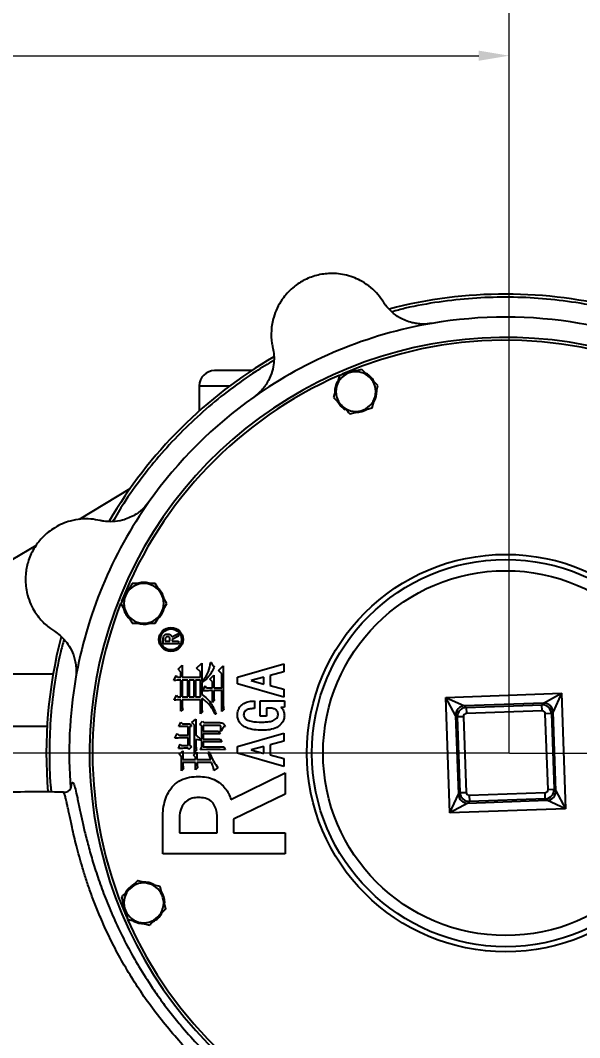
# Model space of a CAD drawing. Header units: millimetres. Extents: x 1726 to 4771, y 590 to 2743.
# Drawn here: x 2960.6 to 3143.3, y 1103.4 to 1436.2 of the extents above; entities that cross this region are included whole.
import ezdxf

# ---------------------------------------------------------------- set-up
doc = ezdxf.new("R2010")
doc.units = ezdxf.units.MM
doc.layers.add('AM_5', color=3, linetype='Continuous', lineweight=25)
doc.styles.add('SLDTEXTSTYLE1', font='txt.shx', dxfattribs={"width": 0.7, "bigfont": 'gbcbig.shx'})
doc.dimstyles.new('SLDDIMSTYLE12$0', dxfattribs={"dimtxt": 12, "dimasz": 10, "dimexe": 0, "dimexo": 0.0625, "dimgap": 0.875, "dimtad": 1, "dimdec": 1, "dimlfac": 1.8, "dimrnd": 1e-09, "dimzin": 12, "dimdsep": 46, "dimtxsty": 'SLDTEXTSTYLE1', "dimcen": 0.09, "dimdle": 8.16, "dimclrd": 3, "dimclre": 3, "dimadec": 0, "dimazin": 3, "dimtfac": 1, "dimtdec": 1, "dimtofl": 0, "dimtmove": 0, "dimatfit": 3, "dimfxl": 0, "dimfrac": 2, "dimtolj": 1, "dimlwd": 5, "dimlwe": 5, "dimarcsym": 0})

# ---------------------------------------------------------------- blocks, each defined once
blk = doc.blocks.new('*D40')
at = {"layer": 'AM_5', "color": 3, "lineweight": 5, "transparency": 16777216}
blk.add_line((2603.26, 1108.55), (2603.26, 1424.61), dxfattribs=at)
at = {"layer": 'AM_5', "color": 3, "linetype": 'Continuous', "lineweight": 5, "transparency": 16777216}
for p, q in [((2613.26, 1424.61), (3110.37, 1424.61)), ((3120.37, 1196.55), (3120.37, 1424.61))]:
    blk.add_line(p, q, dxfattribs=at)
at = {"layer": 'AM_5', "color": 3, "transparency": 16777216}
for points in [[(2613.26, 1426.27), (2613.26, 1422.94), (2603.26, 1424.61)], [(3110.37, 1426.27), (3110.37, 1422.94), (3120.37, 1424.61)]]:
    blk.add_solid(points, dxfattribs=at)
at = {"layer": 'Defpoints', "color": 0, "transparency": 16777216}
for p in [(3120.37, 1424.61), (3120.37, 1196.48), (2603.26, 1108.48)]:
    blk.add_point(p, dxfattribs=at)
at = {"layer": 'AM_5', "color": 0, "transparency": 16777216, "insert": (2865.72, 1439.2), "char_height": 12, "width": 2.3333, "attachment_point": 5, "style": 'SLDTEXTSTYLE1'}
blk.add_mtext('\\A1;{\\H2.28571x;520}', dxfattribs=at)
blk = doc.blocks.new('*D41')
at = {"layer": 'AM_5', "color": 3, "lineweight": 5, "transparency": 16777216}
blk.add_line((3120.37, 1196.55), (3120.37, 1635.59), dxfattribs=at)
at = {"layer": 'AM_5', "color": 3, "linetype": 'Continuous', "lineweight": 5, "transparency": 16777216}
for p, q in [((3130.37, 1635.59), (3520.68, 1635.59)), ((3530.68, 1160.81), (3530.68, 1635.59))]:
    blk.add_line(p, q, dxfattribs=at)
at = {"layer": 'AM_5', "color": 3, "transparency": 16777216}
for points in [[(3130.37, 1637.26), (3130.37, 1633.92), (3120.37, 1635.59)], [(3520.68, 1637.26), (3520.68, 1633.92), (3530.68, 1635.59)]]:
    blk.add_solid(points, dxfattribs=at)
at = {"layer": 'Defpoints', "color": 0, "transparency": 16777216}
for p in [(3530.68, 1635.59), (3120.37, 1196.48), (3530.68, 1160.75)]:
    blk.add_point(p, dxfattribs=at)
at = {"layer": 'AM_5', "color": 0, "transparency": 16777216, "insert": (3325.53, 1650.18), "char_height": 12, "attachment_point": 5, "style": 'SLDTEXTSTYLE1'}
blk.add_mtext('\\A1;{\\H2.28571x;410}', dxfattribs=at)
blk = doc.blocks.new('*D44')
at = {"layer": 'AM_5', "color": 3, "lineweight": 5, "transparency": 16777216}
blk.add_line((3120.31, 1196.48), (2754.24, 1196.48), dxfattribs=at)
at = {"layer": 'AM_5', "color": 3, "linetype": 'Continuous', "lineweight": 5, "transparency": 16777216}
for p, q in [((2754.24, 1186.48), (2754.24, 867.61)), ((3118.41, 857.61), (2754.24, 857.61))]:
    blk.add_line(p, q, dxfattribs=at)
at = {"layer": 'AM_5', "color": 3, "transparency": 16777216}
for points in [[(2752.57, 1186.48), (2755.9, 1186.48), (2754.24, 1196.48)], [(2752.57, 867.61), (2755.9, 867.61), (2754.24, 857.61)]]:
    blk.add_solid(points, dxfattribs=at)
at = {"layer": 'Defpoints', "color": 0, "transparency": 16777216}
for p in [(3120.37, 1196.48), (2754.24, 857.61), (3118.48, 857.61)]:
    blk.add_point(p, dxfattribs=at)
at = {"layer": 'AM_5', "color": 0, "transparency": 16777216, "insert": (2739.65, 967.87), "char_height": 12, "attachment_point": 5, "rotation": 90, "style": 'SLDTEXTSTYLE1'}
blk.add_mtext('\\A1;{\\H2.28571x;340}', dxfattribs=at)
blk = doc.blocks.new('*D45')
at = {"layer": 'AM_5', "color": 3, "lineweight": 5, "transparency": 16777216}
blk.add_line((3434.56, 1627.98), (3507.34, 1627.98), dxfattribs=at)
at = {"layer": 'AM_5', "color": 3, "linetype": 'Continuous', "lineweight": 5, "transparency": 16777216}
for p, q in [((3507.34, 1617.98), (3507.34, 1206.48)), ((3120.44, 1196.48), (3507.34, 1196.48))]:
    blk.add_line(p, q, dxfattribs=at)
at = {"layer": 'AM_5', "color": 3, "transparency": 16777216}
for points in [[(3505.68, 1617.98), (3509.01, 1617.98), (3507.34, 1627.98)], [(3505.68, 1206.48), (3509.01, 1206.48), (3507.34, 1196.48)]]:
    blk.add_solid(points, dxfattribs=at)
at = {"layer": 'Defpoints', "color": 0, "transparency": 16777216}
for p in [(3434.5, 1627.98), (3120.37, 1196.48), (3507.34, 1196.48)]:
    blk.add_point(p, dxfattribs=at)
at = {"layer": 'AM_5', "color": 0, "transparency": 16777216, "insert": (3492.75, 1439.63), "char_height": 12, "attachment_point": 5, "rotation": 90, "style": 'SLDTEXTSTYLE1'}
blk.add_mtext('\\A1;{\\H2.28571x;430}', dxfattribs=at)
blk = doc.blocks.new('*D46')
at = {"layer": 'AM_5', "color": 3, "lineweight": 5, "transparency": 16777216}
blk.add_line((3459.14, 1403.87), (3411.29, 1403.87), dxfattribs=at)
at = {"layer": 'AM_5', "color": 3, "linetype": 'Continuous', "lineweight": 5, "transparency": 16777216}
for p, q in [((3411.29, 1393.87), (3411.29, 1206.48)), ((3120.44, 1196.48), (3411.29, 1196.48))]:
    blk.add_line(p, q, dxfattribs=at)
at = {"layer": 'AM_5', "color": 3, "transparency": 16777216}
for points in [[(3409.62, 1393.87), (3412.95, 1393.87), (3411.29, 1403.87)], [(3409.62, 1206.48), (3412.95, 1206.48), (3411.29, 1196.48)]]:
    blk.add_solid(points, dxfattribs=at)
at = {"layer": 'Defpoints', "color": 0, "transparency": 16777216}
for p in [(3459.2, 1403.87), (3120.37, 1196.48), (3411.29, 1196.48)]:
    blk.add_point(p, dxfattribs=at)
at = {"layer": 'AM_5', "color": 0, "transparency": 16777216, "insert": (3396.7, 1297.96), "char_height": 12, "attachment_point": 5, "rotation": 90, "style": 'SLDTEXTSTYLE1'}
blk.add_mtext('\\A1;{\\H2.28571x;200}', dxfattribs=at)
blk = doc.blocks.new('*D47')
at = {"layer": 'AM_5', "color": 3, "lineweight": 5, "transparency": 16777216}
blk.add_line((3120.34, 1196.4), (3120.34, 1542.37), dxfattribs=at)
at = {"layer": 'AM_5', "color": 3, "linetype": 'Continuous', "lineweight": 5, "transparency": 16777216}
for p, q in [((3130.34, 1542.37), (3203.33, 1542.37)), ((3213.33, 1499.05), (3213.33, 1542.37))]:
    blk.add_line(p, q, dxfattribs=at)
at = {"layer": 'AM_5', "color": 3, "transparency": 16777216}
for points in [[(3130.34, 1544.04), (3130.34, 1540.71), (3120.34, 1542.37)], [(3203.33, 1544.04), (3203.33, 1540.71), (3213.33, 1542.37)]]:
    blk.add_solid(points, dxfattribs=at)
at = {"layer": 'Defpoints', "color": 0, "transparency": 16777216}
for p in [(3213.33, 1542.37), (3213.33, 1498.98), (3120.34, 1196.34)]:
    blk.add_point(p, dxfattribs=at)
at = {"layer": 'AM_5', "color": 0, "transparency": 16777216, "insert": (3166.84, 1549.25), "char_height": 12, "attachment_point": 5, "style": 'SLDTEXTSTYLE1'}
blk.add_mtext('\\A1;93', dxfattribs=at)

msp = doc.modelspace()

# ---------------------------------------------------------------- linework, layer by layer
at = {"color": 7, "linetype": 'Continuous', "lineweight": 25}
for p, q in [((3072.163, 1321.991), (3068.538, 1321.019)), ((3064.914, 1320.048), (3063.942, 1316.423)), ((3068.538, 1321.019), (3064.914, 1320.048)), ((3019.099, 1316.613), (3019.099, 1308.417)), ((3019.099, 1316.613), (3029.099, 1316.613)), ((3063.942, 1316.423), (3062.971, 1312.798)), ((3076.499, 1313.058), (3077.471, 1316.683)), ((3075.528, 1309.434), (3076.499, 1313.058)), ((3068.278, 1307.491), (3071.903, 1308.462)), ((3071.903, 1308.462), (3075.528, 1309.434)), ((2996.413, 1282.916), (2979.86, 1272.922)), ((2965.793, 1264.428), (2958.068, 1259.765)), ((2997.195, 1251.968), (2995.318, 1248.718)), ((3006.577, 1248.718), (3004.7, 1251.968)), ((2995.318, 1248.718), (2993.442, 1245.468)), ((3008.453, 1245.468), (3006.577, 1248.718)), ((2993.442, 1245.468), (2995.318, 1242.218)), ((3006.577, 1242.218), (3008.453, 1245.468)), ((2995.318, 1242.218), (2997.195, 1238.968)), ((3004.7, 1238.968), (3006.577, 1242.218)), ((3010.061, 1234.502), (3012.28, 1235.583)), ((3012.28, 1234.72), (3010.176, 1233.696)), ((3012.28, 1235.583), (3012.28, 1234.72)), ((3007.28, 1232.278), (3007.28, 1233.768)), ((3012.28, 1232.278), (3007.28, 1232.278)), ((3007.957, 1233.625), (3007.957, 1233.137)), ((3007.957, 1233.137), (3009.498, 1233.137)), ((3009.498, 1233.137), (3009.498, 1233.796)), ((3010.176, 1233.696), (3010.176, 1233.137)), ((3010.176, 1233.137), (3012.28, 1233.137)), ((3012.28, 1233.137), (3012.28, 1232.278)), ((3012.161, 1223.924), (3013.534, 1225.297)), ((3013.534, 1225.297), (3013.534, 1221.324)), ((3018.208, 1224.285), (3019.869, 1225.947)), ((3019.869, 1225.947), (3019.869, 1220.023)), ((3022.759, 1226.164), (3023.048, 1226.164)), ((3025.373, 1223.491), (3026.89, 1225.008)), ((3026.89, 1225.008), (3026.89, 1212.511)), ((3031.552, 1221.311), (3046.723, 1225.641)), ((3046.723, 1225.641), (3046.723, 1223.021)), ((3010.794, 1220.24), (3011.492, 1221.902)), ((3011.492, 1221.902), (3011.982, 1221.324)), ((3011.982, 1221.324), (3013.1, 1221.324)), ((3013.1, 1222.985), (3012.161, 1223.924)), ((3013.1, 1221.324), (3013.1, 1222.985)), ((3013.534, 1221.324), (3019.436, 1221.324)), ((3019.436, 1223.057), (3018.208, 1224.285)), ((3019.436, 1221.324), (3019.436, 1223.057)), ((3022.507, 1220.674), (3023.808, 1221.974)), ((3023.808, 1221.974), (3023.808, 1217.856)), ((3026.456, 1222.407), (3025.373, 1223.491)), ((3026.456, 1217.856), (3026.456, 1222.407)), ((3031.552, 1219.102), (3031.552, 1221.311)), ((3040.168, 1221.353), (3036.005, 1220.206)), ((3040.168, 1219.07), (3040.168, 1221.353)), ((3046.723, 1223.021), (3042.203, 1221.826)), ((3042.203, 1221.826), (3042.203, 1218.587)), ((3013.1, 1214.894), (3013.1, 1220.312)), ((3015.326, 1220.312), (3013.534, 1220.312)), ((3013.534, 1220.312), (3013.534, 1214.894)), ((3015.326, 1214.894), (3015.326, 1220.312)), ((3017.381, 1220.312), (3015.76, 1220.312)), ((3015.76, 1220.312), (3015.76, 1214.894)), ((3017.381, 1214.894), (3017.381, 1220.312)), ((3019.436, 1220.312), (3017.815, 1220.312)), ((3017.815, 1220.312), (3017.815, 1214.894)), ((3019.436, 1214.894), (3019.436, 1220.312)), ((3019.869, 1219.59), (3019.869, 1215.689)), ((3020.196, 1216.845), (3020.99, 1218.506)), ((3020.99, 1218.506), (3021.424, 1217.856)), ((3023.374, 1219.807), (3022.507, 1220.674)), ((3023.374, 1217.856), (3023.374, 1219.807)), ((3046.723, 1214.785), (3031.552, 1219.102)), ((3036.005, 1220.206), (3040.168, 1219.07)), ((3042.203, 1218.587), (3046.723, 1217.393)), ((3010.866, 1213.811), (3011.634, 1215.472)), ((3011.634, 1215.472), (3012.124, 1214.894)), ((3012.124, 1214.894), (3013.1, 1214.894)), ((3013.534, 1214.894), (3015.326, 1214.894)), ((3015.76, 1214.894), (3017.381, 1214.894)), ((3017.815, 1214.894), (3019.436, 1214.894)), ((3021.424, 1217.856), (3023.374, 1217.856)), ((3023.374, 1213.088), (3023.374, 1216.917)), ((3023.808, 1217.856), (3026.456, 1217.856)), ((3023.808, 1216.917), (3023.808, 1214.461)), ((3026.456, 1216.917), (3023.808, 1216.917)), ((3026.456, 1210.127), (3026.456, 1216.917)), ((3046.723, 1217.393), (3046.723, 1214.785)), ((3099.634, 1214.71), (3137.43, 1216.054)), ((3102.841, 1208.829), (3099.634, 1214.71)), ((3099.634, 1214.71), (3105.729, 1211.929)), ((3100.978, 1176.914), (3099.634, 1214.71)), ((3131.549, 1212.847), (3137.43, 1216.054)), ((3137.43, 1216.054), (3134.649, 1209.96)), ((3137.43, 1216.054), (3138.774, 1178.258)), ((3013.1, 1210.199), (3013.1, 1213.883)), ((3019.436, 1213.883), (3013.534, 1213.883)), ((3013.534, 1213.883), (3013.534, 1211.571)), ((3013.534, 1211.571), (3013.678, 1210.777)), ((3019.436, 1209.332), (3019.436, 1213.883)), ((3019.869, 1214.389), (3019.869, 1211.716)), ((3023.952, 1213.666), (3023.374, 1213.088)), ((3023.808, 1214.461), (3023.952, 1213.666)), ((3037.167, 1213.539), (3037.167, 1211.044)), ((3038.973, 1208.571), (3038.973, 1213.539)), ((3038.973, 1213.539), (3046.893, 1213.539)), ((3046.893, 1211.511), (3045.699, 1211.363)), ((3046.893, 1213.539), (3046.893, 1211.511)), ((3131.549, 1212.847), (3105.729, 1211.929)), ((3105.729, 1211.929), (3106.285, 1211.411)), ((3106.285, 1211.411), (3131.03, 1212.291)), ((3106.285, 1211.411), (3106.356, 1209.415)), ((3131.03, 1212.291), (3131.549, 1212.847)), ((3131.101, 1210.295), (3131.03, 1212.291)), ((3013.678, 1210.777), (3013.1, 1210.199)), ((3020.086, 1209.982), (3019.436, 1209.332)), ((3024.565, 1209.26), (3024.276, 1209.188)), ((3027.107, 1210.777), (3026.456, 1210.127)), ((3041.008, 1208.571), (3038.973, 1208.571)), ((3041.739, 1211.214), (3041.008, 1211.214)), ((3041.008, 1211.214), (3041.008, 1208.571)), ((3103.398, 1208.31), (3102.841, 1208.829)), ((3102.841, 1208.829), (3103.759, 1183.009)), ((3105.394, 1208.381), (3103.398, 1208.31)), ((3104.278, 1183.565), (3103.398, 1208.31)), ((3105.394, 1208.381), (3106.274, 1183.636)), ((3131.101, 1210.295), (3106.356, 1209.415)), ((3134.131, 1209.403), (3132.135, 1209.332)), ((3133.015, 1184.587), (3132.135, 1209.332)), ((3134.649, 1209.96), (3134.131, 1209.403)), ((3134.131, 1209.403), (3135.011, 1184.658)), ((3135.567, 1184.14), (3134.649, 1209.96)), ((2947.704, 1205.326), (2969.352, 1205.326)), ((3012.391, 1205.142), (3013.041, 1206.587)), ((3015.498, 1205.142), (3012.391, 1205.142)), ((3013.041, 1206.587), (3013.547, 1206.009)), ((3015.498, 1202.397), (3015.498, 1205.142)), ((3016.581, 1205.142), (3015.931, 1205.142)), ((3015.931, 1205.142), (3015.931, 1199.074)), ((3016.148, 1206.081), (3016.581, 1205.142)), ((3016.685, 1206.442), (3017.986, 1207.598)), ((3017.552, 1205.576), (3016.685, 1206.442)), ((3017.552, 1196.835), (3017.552, 1205.576)), ((3017.986, 1207.598), (3017.986, 1202.325)), ((3019.299, 1205.937), (3020.094, 1206.948)), ((3019.95, 1205.431), (3019.299, 1205.937)), ((3019.95, 1200.952), (3019.95, 1205.431)), ((3020.094, 1206.948), (3020.525, 1206.442)), ((3025.705, 1205.503), (3020.383, 1205.503)), ((3020.383, 1205.503), (3020.383, 1203.625)), ((3020.525, 1206.442), (3025.777, 1206.442)), ((3011.136, 1201.386), (3011.864, 1202.903)), ((3011.864, 1202.903), (3012.373, 1202.397)), ((3012.373, 1202.397), (3015.498, 1202.397)), ((3015.498, 1198.93), (3015.498, 1201.458)), ((3020.383, 1203.625), (3025.367, 1203.625)), ((3025.945, 1202.758), (3020.383, 1202.758)), ((3020.383, 1202.758), (3020.383, 1201.025)), ((3025.367, 1203.625), (3025.945, 1202.758)), ((3026.352, 1203.625), (3026.063, 1203.625)), ((3031.552, 1198.645), (3046.723, 1202.976)), ((3046.723, 1202.976), (3046.723, 1200.355)), ((3012.247, 1197.991), (3012.825, 1199.435)), ((3012.825, 1199.435), (3013.258, 1198.93)), ((3013.258, 1198.93), (3015.498, 1198.93)), ((3015.714, 1197.629), (3015.353, 1198.063)), ((3016.509, 1198.496), (3015.714, 1197.629)), ((3015.931, 1199.074), (3016.509, 1198.496)), ((3019.95, 1200.591), (3017.986, 1200.952)), ((3017.986, 1200.952), (3017.986, 1199.219)), ((3019.444, 1197.557), (3019.95, 1198.496)), ((3019.95, 1198.496), (3019.95, 1200.591)), ((3020.383, 1201.025), (3025.945, 1201.025)), ((3026.451, 1200.158), (3020.383, 1200.158)), ((3020.383, 1200.158), (3020.383, 1198.496)), ((3020.383, 1198.496), (3027.072, 1198.496)), ((3025.945, 1201.025), (3026.451, 1200.158)), ((3027.072, 1198.496), (3027.575, 1197.557)), ((3031.552, 1196.437), (3031.552, 1198.645)), ((3040.168, 1198.687), (3036.005, 1197.54)), ((3040.168, 1196.404), (3040.168, 1198.687)), ((3046.723, 1200.355), (3042.203, 1199.16)), ((3042.203, 1199.16), (3042.203, 1195.922)), ((3012.477, 1196.112), (3013.705, 1197.268)), ((3013.271, 1195.318), (3012.477, 1196.112)), ((3013.271, 1190.694), (3013.271, 1195.318)), ((3013.705, 1197.268), (3013.705, 1194.379)), ((3017.245, 1195.823), (3018.328, 1196.835)), ((3017.895, 1195.173), (3017.245, 1195.823)), ((3018.202, 1197.485), (3017.552, 1196.835)), ((3017.895, 1194.379), (3017.895, 1195.173)), ((3018.328, 1196.835), (3018.328, 1194.379)), ((3021.461, 1197.629), (3019.444, 1197.557)), ((3025.921, 1197.629), (3021.461, 1197.629)), ((3021.94, 1196.835), (3022.229, 1196.907)), ((3022.807, 1194.379), (3021.94, 1196.835)), ((3027.575, 1197.557), (3025.921, 1197.629)), ((3046.723, 1192.119), (3031.552, 1196.437)), ((3036.005, 1197.54), (3040.168, 1196.404)), ((3042.203, 1195.922), (3046.723, 1194.727)), ((3046.723, 1194.727), (3046.723, 1192.119)), ((3013.922, 1191.345), (3013.271, 1190.694)), ((3013.705, 1194.379), (3017.895, 1194.379)), ((3017.895, 1193.439), (3013.705, 1193.439)), ((3013.705, 1193.439), (3013.705, 1193.078)), ((3017.895, 1190.983), (3017.895, 1193.439)), ((3018.545, 1191.633), (3017.895, 1190.983)), ((3018.328, 1194.379), (3022.807, 1194.379)), ((3023.096, 1193.439), (3018.328, 1193.439)), ((3018.328, 1193.439), (3018.328, 1193.367)), ((3025.191, 1191.633), (3023.891, 1190.839)), ((3029.397, 1181.334), (3047.152, 1189.979)), ((3047.152, 1189.979), (3047.152, 1183.076)), ((3133.015, 1184.587), (3135.011, 1184.658)), ((3135.011, 1184.658), (3135.567, 1184.14)), ((3047.152, 1183.076), (3030.315, 1174.886)), ((3100.978, 1176.914), (3103.759, 1183.009)), ((3103.759, 1183.009), (3104.278, 1183.565)), ((3104.278, 1183.565), (3106.274, 1183.636)), ((3107.307, 1182.674), (3132.052, 1183.554)), ((3107.307, 1182.674), (3107.378, 1180.678)), ((3132.123, 1181.558), (3107.378, 1180.678)), ((3132.123, 1181.558), (3132.052, 1183.554)), ((3132.68, 1181.039), (3132.123, 1181.558)), ((3135.567, 1184.14), (3138.774, 1178.258)), ((3106.86, 1180.121), (3100.978, 1176.914)), ((3138.774, 1178.258), (3100.978, 1176.914)), ((3106.86, 1180.121), (3132.68, 1181.039)), ((3107.378, 1180.678), (3106.86, 1180.121)), ((3138.774, 1178.258), (3132.68, 1181.039)), ((3007.152, 1163.536), (3007.152, 1175.461)), ((3024.898, 1170.413), (3024.898, 1175.684)), ((3030.315, 1174.886), (3030.315, 1170.413)), ((3012.569, 1174.319), (3012.569, 1170.413)), ((3012.569, 1170.413), (3024.898, 1170.413)), ((3030.315, 1170.413), (3047.152, 1170.413)), ((3047.152, 1170.413), (3047.152, 1163.536)), ((3047.152, 1163.536), (3007.152, 1163.536)), ((3002.63, 1153.779), (2999.005, 1154.751)), ((3006.255, 1152.808), (3002.63, 1153.779)), ((3007.226, 1149.183), (3006.255, 1152.808)), ((2993.698, 1149.443), (2994.669, 1145.818)), ((3008.197, 1145.558), (3007.226, 1149.183)), ((2994.669, 1145.818), (2995.64, 1142.194)), ((2995.64, 1142.194), (2999.265, 1141.222)), ((2999.265, 1141.222), (3002.89, 1140.251))]:
    msp.add_line(p, q, dxfattribs=at)
for centre, radius in [((3119.204, 1196.484), 65), ((3119.204, 1196.484), 63.318), ((3119.204, 1196.484), 59.677), ((3009.839, 1233.66), 3.931), ((3009.839, 1233.66), 3.435)]:
    msp.add_circle(centre, radius, dxfattribs=at)
for centre, radius, start, end in [((3119.099, 1196.613), 150, 75.26985, 104.64764), ((3119.204, 1196.484), 142.619, 80.25343, 99.74657), ((3119.204, 1196.484), 142.619, 99.74657, 125.25343), ((3119.204, 1196.484), 142.619, 71.44053, 80.25343), ((3119.204, 1196.484), 135.984, 76.23933, 22.21527), ((3119.204, 1196.484), 135, 23.74978, 113.33438), ((3119.099, 1196.613), 150, 120.27878, 149.68695), ((3024.099, 1316.613), 5, 90, 180), ((3070.221, 1314.741), 6.84, 88.88543, 120.6437), ((3070.221, 1314.741), 6.5, 45, 105), ((3119.204, 1196.484), 135, 113.76111, 158.40548), ((3070.221, 1314.741), 6.84, 150.82958, 181.52222), ((3070.221, 1314.741), 6.5, 105, 165), ((3070.221, 1314.741), 6.84, 29.90012, 59.98384), ((3070.221, 1314.741), 6.5, 345, 45), ((3070.221, 1314.741), 6.5, 165, 225), ((3070.221, 1314.741), 6.84, 330.30109, 1.66859), ((3119.204, 1196.484), 142.619, 125.25343, 144.74657), ((3070.221, 1314.741), 6.84, 207.95979, 239.5403), ((3070.221, 1314.741), 6.5, 285, 345), ((3070.221, 1314.741), 6.5, 225, 285), ((3070.221, 1314.741), 6.84, 269.82421, 302.73088), ((3119.204, 1196.484), 142.619, 144.74657, 170.25343), ((3000.948, 1245.468), 6.5, 90, 150), ((3000.948, 1245.468), 6.84, 74.90012, 104.15798), ((3000.948, 1245.468), 6.5, 30, 90), ((3000.948, 1245.468), 6.84, 133.88543, 165.63763), ((3000.948, 1245.468), 6.5, 150, 210), ((3000.948, 1245.468), 6.84, 15.30109, 47.34074), ((3000.948, 1245.468), 6.5, 330, 30), ((3119.204, 1196.484), 135, 158.76308, 180), ((3000.948, 1245.468), 6.84, 195.82958, 226.27048), ((3000.948, 1245.468), 6.5, 210, 270), ((3000.948, 1245.468), 6.5, 270, 330), ((3000.948, 1245.468), 6.84, 314.93579, 347.73088), ((3000.948, 1245.468), 6.84, 252.10079, 284.5403), ((3119.099, 1196.613), 150, 165.34948, 184.90737), ((3119.204, 1196.484), 142.619, 170.25343, 184.61209), ((3105.845, 1208.926), 3.006, 92.2203, 181.85311), ((3131.646, 1209.843), 3.006, 2.2203, 91.85311), ((3119.204, 1196.484), 135, 180, 203.39268), ((2974.929, 1186.142), 2.494, 262.92548, 333.78111), ((2966.315, 931.512), 252.291, 88.11284, 93.1895), ((3106.762, 1183.125), 3.006, 182.2203, 271.85311), ((3132.563, 1184.042), 3.006, 272.2203, 1.85311), ((3000.948, 1147.501), 6.5, 135, 195), ((3000.948, 1147.501), 6.84, 119.90012, 149.15798), ((3000.948, 1147.501), 6.5, 75, 135), ((3000.948, 1147.501), 6.84, 60.30109, 92.34074), ((3000.948, 1147.501), 6.5, 15, 75), ((3000.948, 1147.501), 6.5, 315, 15), ((3000.948, 1147.501), 6.84, 359.93579, 32.73088), ((3000.948, 1147.501), 6.84, 178.88543, 210.63763), ((3000.948, 1147.501), 6.5, 195, 255), ((3119.204, 1196.484), 135, 203.76417, 293.44666), ((3000.948, 1147.501), 6.84, 240.82958, 271.27048), ((3000.948, 1147.501), 6.5, 255, 315), ((3000.948, 1147.501), 6.84, 297.10079, 329.5403)]:
    msp.add_arc(centre, radius, start, end, dxfattribs=at)
for centre, major_axis, ratio, start_param, end_param in [((3106.394, 1208.414), (-2.045, -2.195), 0.9990907, 3.9283603, 5.4964176), ((3131.134, 1209.294), (2.195, -2.045), 0.9990907, 0.7867677, 2.354825), ((3106.394, 1208.414), (-0.734, 0.683), 0.9972647, 5.4991567, 7.0672139), ((3131.134, 1209.294), (0.683, 0.734), 0.9972647, 5.4991567, 7.0672139), ((3132.014, 1184.554), (-2.045, -2.195), 0.9990907, 0.7867677, 2.354825), ((3107.274, 1183.674), (2.195, -2.045), 0.9990907, 3.9283603, 5.4964176), ((3107.274, 1183.674), (-0.683, -0.734), 0.9972647, 5.4991567, 7.0672139), ((3132.014, 1184.554), (0.734, -0.683), 0.9972647, 5.4991567, 7.0672139)]:
    msp.add_ellipse(centre, major_axis=major_axis, ratio=ratio, start_param=start_param, end_param=end_param, dxfattribs=at)
for points, knots in [([(3079.32, 1343.96), (3078.736, 1344.818), (3077.565, 1346.535), (3075.212, 1348.832), (3072.631, 1350.645), (3069.922, 1351.974), (3067.344, 1352.823), (3064.631, 1353.315), (3062.079, 1353.43), (3059.643, 1353.223), (3057.401, 1352.779), (3055.171, 1352.05), (3053.095, 1351.094), (3051.24, 1349.962), (3049.424, 1348.581), (3047.694, 1346.897), (3045.91, 1344.65), (3044.411, 1342.027), (3043.112, 1338.553), (3042.475, 1334.636), (3042.638, 1331.296), (3043.019, 1329.475), (3043.125, 1328.968)], [0, 0, 0, 0, 0.0704817, 0.1411253, 0.2114397, 0.262002, 0.312511, 0.3555757, 0.3985696, 0.430653, 0.4627062, 0.4949602, 0.5272108, 0.5564321, 0.5856728, 0.6253972, 0.6651816, 0.7232176, 0.7813627, 0.8729283, 0.9646568, 1, 1, 1, 1]), ([(3156.355, 1340.77), (3154.842, 1341.188), (3149.713, 1342.606), (3140.839, 1344.126), (3129.916, 1345.361), (3119.099, 1345.738), (3108.282, 1345.361), (3097.359, 1344.126), (3088.525, 1342.614), (3083.434, 1341.208), (3081.959, 1340.8)], [0, 0, 0, 0, 0.0626041, 0.2121381, 0.3582762, 0.5007993, 0.643318, 0.7894539, 0.9389879, 1, 1, 1, 1]), ([(3095.06, 1337.044), (3094.044, 1336.928), (3092.403, 1336.741), (3090.279, 1336.935), (3088.375, 1337.294), (3086.425, 1337.939), (3084.104, 1339.088), (3081.855, 1340.755), (3080.259, 1342.526), (3079.529, 1343.641), (3079.32, 1343.96)], [0, 0, 0, 0, 0.1281278, 0.2070687, 0.2861351, 0.404738, 0.5235866, 0.7217864, 0.9203618, 1, 1, 1, 1]), ([(3043.125, 1328.968), (3043.271, 1328.193), (3043.562, 1326.642), (3043.512, 1324.12), (3042.995, 1321.355), (3042.01, 1318.836), (3040.686, 1316.703), (3039.208, 1314.817), (3037.759, 1313.651), (3036.886, 1312.948)], [0, 0, 0, 0, 0.1638594, 0.3281213, 0.4914407, 0.6743603, 0.7670388, 0.8595026, 1, 1, 1, 1]), ([(3043.451, 1324.895), (3041.474, 1323.728), (3036.564, 1320.828), (3029.138, 1315.517), (3021.165, 1309.07), (3013.658, 1302.054), (3006.642, 1294.547), (3000.195, 1286.575), (2994.87, 1279.128), (2991.958, 1274.195), (2990.778, 1272.196)], [0, 0, 0, 0, 0.09138197, 0.22704078, 0.36310589, 0.49949668, 0.63588112, 0.77194627, 0.9076114, 1, 1, 1, 1]), ([(3036.496, 1321.613), (3035.889, 1321.613), (3033.649, 1321.613), (3030.682, 1321.613), (3027.632, 1321.613), (3025.574, 1321.613), (3024.324, 1321.613), (3024.173, 1321.613), (3024.099, 1321.613)], [0, 0, 0, 0, 0.0724601, 0.2672939, 0.4581715, 0.6443238, 0.8251055, 1, 1, 1, 1]), ([(3074.817, 1319.337), (3074.152, 1320.002), (3073.262, 1320.892), (3072.385, 1321.769), (3072.163, 1321.991)], [0, 0, 0, 0, 0.7469333, 1, 1, 1, 1]), ([(3077.471, 1316.683), (3077.447, 1316.707), (3076.572, 1317.582), (3075.683, 1318.471), (3074.817, 1319.337)], [0, 0, 0, 0, 0.0269953, 1, 1, 1, 1]), ([(3062.971, 1312.798), (3063.193, 1312.576), (3064.069, 1311.7), (3064.96, 1310.81), (3065.625, 1310.145)], [0, 0, 0, 0, 0.2530667, 1, 1, 1, 1]), ([(3065.625, 1310.145), (3066.49, 1309.279), (3067.38, 1308.389), (3068.255, 1307.515), (3068.278, 1307.491)], [0, 0, 0, 0, 0.9730048, 1, 1, 1, 1]), ([(3002.741, 1278.803), (3002.105, 1278.003), (3001.076, 1276.709), (2999.437, 1275.345), (2997.837, 1274.252), (2996.002, 1273.329), (2993.549, 1272.5), (2990.779, 1272.089), (2988.398, 1272.213), (2987.094, 1272.485), (2986.721, 1272.563)], [0, 0, 0, 0, 0.1281278, 0.2070687, 0.2861351, 0.404738, 0.5235866, 0.7217864, 0.9203618, 1, 1, 1, 1]), ([(2986.721, 1272.563), (2985.701, 1272.756), (2983.66, 1273.143), (2980.371, 1273.103), (2977.264, 1272.561), (2974.409, 1271.585), (2971.985, 1270.362), (2969.719, 1268.791), (2967.834, 1267.068), (2966.257, 1265.199), (2964.985, 1263.3), (2963.924, 1261.207), (2963.132, 1259.063), (2962.621, 1256.952), (2962.313, 1254.691), (2962.281, 1252.277), (2962.608, 1249.427), (2963.403, 1246.512), (2964.942, 1243.137), (2967.26, 1239.916), (2969.737, 1237.67), (2971.295, 1236.652), (2971.728, 1236.368)], [0, 0, 0, 0, 0.0704817, 0.1411253, 0.2114397, 0.262002, 0.312511, 0.3555757, 0.3985696, 0.430653, 0.4627062, 0.4949602, 0.5272108, 0.5564321, 0.5856728, 0.6253972, 0.6651816, 0.7232176, 0.7813627, 0.8729283, 0.9646568, 1, 1, 1, 1]), ([(3000.948, 1251.968), (3000.007, 1251.968), (2998.748, 1251.968), (2997.509, 1251.968), (2997.195, 1251.968)], [0, 0, 0, 0, 0.74693332, 1, 1, 1, 1]), ([(3004.7, 1251.968), (3004.667, 1251.968), (3003.43, 1251.968), (3002.172, 1251.968), (3000.948, 1251.968)], [0, 0, 0, 0, 0.0269953, 1, 1, 1, 1]), ([(2997.195, 1238.968), (2997.509, 1238.968), (2998.748, 1238.968), (3000.007, 1238.968), (3000.948, 1238.968)], [0, 0, 0, 0, 0.2530667, 1, 1, 1, 1]), ([(3000.948, 1238.968), (3002.172, 1238.968), (3003.43, 1238.968), (3004.667, 1238.968), (3004.7, 1238.968)], [0, 0, 0, 0, 0.9730048, 1, 1, 1, 1]), ([(2971.728, 1236.368), (2972.379, 1235.923), (2973.682, 1235.033), (2975.43, 1233.214), (2977.019, 1230.893), (2978.103, 1228.416), (2978.676, 1225.971), (2978.964, 1223.592), (2978.764, 1221.743), (2978.644, 1220.628)], [0, 0, 0, 0, 0.16385937, 0.32812132, 0.49144067, 0.67436032, 0.76703883, 0.85950261, 1, 1, 1, 1]), ([(3007.28, 1233.768), (3007.296, 1234.004), (3007.327, 1234.474), (3007.645, 1235.081), (3008.184, 1235.408), (3008.556, 1235.43), (3008.742, 1235.441)], [0, 0, 0, 0, 0.2807585, 0.5601549, 0.7794399, 1, 1, 1, 1]), ([(3008.742, 1234.581), (3008.654, 1234.575), (3008.477, 1234.564), (3008.234, 1234.446), (3007.979, 1234.144), (3007.966, 1233.839), (3007.957, 1233.625)], [0, 0, 0, 0, 0.1874919, 0.3742932, 0.5609864, 1, 1, 1, 1]), ([(3008.742, 1235.441), (3008.906, 1235.432), (3009.235, 1235.413), (3009.638, 1235.178), (3009.927, 1234.865), (3010.016, 1234.623), (3010.061, 1234.502)], [0, 0, 0, 0, 0.2803151, 0.5594507, 0.780022, 1, 1, 1, 1]), ([(3009.498, 1233.796), (3009.488, 1233.912), (3009.468, 1234.142), (3009.296, 1234.438), (3009.015, 1234.567), (3008.833, 1234.576), (3008.742, 1234.581)], [0, 0, 0, 0, 0.28051914, 0.55975538, 0.77921834, 1, 1, 1, 1]), ([(2974.889, 1233.667), (2974.489, 1232.22), (2973.091, 1227.159), (2971.59, 1218.354), (2970.34, 1207.429), (2970.015, 1196.617), (2970.149, 1188.706), (2970.643, 1184.412), (2970.728, 1183.669)], [0, 0, 0, 0, 0.0892293, 0.3123017, 0.5303083, 0.742922, 0.9555291, 1, 1, 1, 1]), ([(3019.869, 1220.023), (3020.338, 1220.478), (3021.274, 1221.386), (3022.303, 1223.509), (3022.586, 1225.157), (3022.759, 1226.164)], [0, 0, 0, 0, 0.2800467, 0.5599854, 1, 1, 1, 1]), ([(3023.987, 1224.863), (3023.738, 1224.274), (3023.242, 1223.097), (3022.267, 1221.603), (3021.16, 1220.372), (3020.299, 1219.85), (3019.869, 1219.59)], [0, 0, 0, 0, 0.2802334, 0.5603462, 0.7802785, 1, 1, 1, 1]), ([(3023.048, 1226.164), (3023.124, 1225.85), (3023.23, 1225.414), (3023.627, 1224.982), (3023.867, 1224.903), (3023.987, 1224.863)], [0, 0, 0, 0, 0.55956435, 0.78005034, 1, 1, 1, 1]), ([(2896.4, 1222.447), (2896.421, 1222.447), (2896.472, 1222.447), (2896.589, 1222.448), (2896.746, 1222.448), (2896.936, 1222.449), (2897.145, 1222.449), (2897.422, 1222.45), (2897.793, 1222.451), (2898.347, 1222.451), (2899.06, 1222.452), (2899.875, 1222.453), (2900.592, 1222.454), (2901.243, 1222.454), (2901.897, 1222.455), (2902.695, 1222.455), (2903.616, 1222.455), (2904.638, 1222.454), (2905.774, 1222.454), (2907.2, 1222.453), (2908.846, 1222.452), (2910.679, 1222.45), (2912.325, 1222.449), (2913.884, 1222.449), (2915.247, 1222.448), (2916.625, 1222.448), (2917.864, 1222.448), (2918.947, 1222.448), (2919.856, 1222.448), (2920.783, 1222.448), (2921.727, 1222.448), (2922.687, 1222.449), (2923.808, 1222.449), (2925.571, 1222.45), (2927.897, 1222.451), (2930.536, 1222.452), (2932.681, 1222.453), (2934.344, 1222.453), (2935.559, 1222.454), (2936.51, 1222.454), (2937.309, 1222.454), (2938.338, 1222.455), (2939.704, 1222.455), (2942.084, 1222.455), (2945.238, 1222.455), (2949.237, 1222.454), (2953.677, 1222.452), (2958.234, 1222.451), (2962.796, 1222.449), (2966.742, 1222.448), (2969.569, 1222.448), (2971.038, 1222.448), (2971.353, 1222.448)], [0, 0, 0, 0, 0.0092096, 0.0224825, 0.0398186, 0.0521707, 0.0659855, 0.081263, 0.1006225, 0.12247, 0.1544572, 0.1809141, 0.2018407, 0.2172368, 0.2339757, 0.2519544, 0.2747956, 0.296121, 0.3163909, 0.3422899, 0.3757552, 0.4017666, 0.4310218, 0.4508933, 0.4694693, 0.4880453, 0.5066213, 0.5179696, 0.529318, 0.5406663, 0.5520146, 0.5633629, 0.5747111, 0.5910712, 0.6235377, 0.6513766, 0.6745881, 0.6892261, 0.7011538, 0.7103713, 0.7168784, 0.7241742, 0.7398126, 0.7554467, 0.7902522, 0.825037, 0.8598014, 0.9023407, 0.9361644, 0.9675351, 0.9930302, 1, 1, 1, 1]), ([(3013.1, 1220.312), (3012.669, 1220.309), (3011.9, 1220.304), (3011.132, 1220.26), (3010.794, 1220.24)], [0, 0, 0, 0, 0.5600064, 1, 1, 1, 1]), ([(3019.869, 1215.689), (3020.487, 1215.244), (3021.721, 1214.354), (3023, 1212.645), (3023.969, 1210.949), (3024.366, 1209.823), (3024.565, 1209.26)], [0, 0, 0, 0, 0.2797651, 0.559635, 0.7798429, 1, 1, 1, 1]), ([(3023.374, 1216.917), (3022.781, 1216.914), (3021.721, 1216.91), (3020.662, 1216.865), (3020.196, 1216.845)], [0, 0, 0, 0, 0.5600049, 1, 1, 1, 1]), ([(3013.1, 1213.883), (3012.683, 1213.879), (3011.938, 1213.871), (3011.194, 1213.829), (3010.866, 1213.811)], [0, 0, 0, 0, 0.5599859, 1, 1, 1, 1]), ([(3024.276, 1209.188), (3023.988, 1209.768), (3023.412, 1210.928), (3022.338, 1212.385), (3021.161, 1213.574), (3020.3, 1214.117), (3019.869, 1214.389)], [0, 0, 0, 0, 0.2801804, 0.5601428, 0.7802496, 1, 1, 1, 1]), ([(3019.869, 1211.716), (3019.878, 1211.388), (3019.894, 1210.803), (3020.027, 1210.233), (3020.086, 1209.982)], [0, 0, 0, 0, 0.5599513, 1, 1, 1, 1]), ([(3026.89, 1212.511), (3026.899, 1212.183), (3026.915, 1211.597), (3027.048, 1211.028), (3027.107, 1210.777)], [0, 0, 0, 0, 0.55995133, 1, 1, 1, 1]), ([(3031.552, 1208.948), (3031.587, 1209.459), (3031.657, 1210.481), (3032.426, 1211.862), (3033.732, 1212.855), (3035.363, 1213.454), (3036.565, 1213.511), (3037.167, 1213.539)], [0, 0, 0, 0, 0.1867586, 0.3729226, 0.5594709, 0.7795025, 1, 1, 1, 1]), ([(3045.699, 1211.363), (3045.764, 1211.364), (3045.893, 1211.366), (3046.111, 1211.216), (3046.39, 1210.869), (3046.775, 1210.051), (3046.846, 1209.286), (3046.893, 1208.777)], [0, 0, 0, 0, 0.0622525, 0.1247705, 0.2498639, 0.5004423, 1, 1, 1, 1]), ([(3039.691, 1203.964), (3038.8, 1203.991), (3037.019, 1204.045), (3034.818, 1204.57), (3033.256, 1205.453), (3032.284, 1206.39), (3031.649, 1207.606), (3031.584, 1208.501), (3031.552, 1208.948)], [0, 0, 0, 0, 0.2504027, 0.5002943, 0.6253666, 0.7502877, 0.8750808, 1, 1, 1, 1]), ([(3037.167, 1211.044), (3036.778, 1211.034), (3036, 1211.014), (3035.031, 1210.829), (3034.331, 1210.472), (3033.901, 1210.066), (3033.625, 1209.534), (3033.598, 1209.143), (3033.584, 1208.948)], [0, 0, 0, 0, 0.2504694, 0.5004704, 0.6255057, 0.7504214, 0.8751012, 1, 1, 1, 1]), ([(3033.584, 1208.948), (3033.634, 1208.657), (3033.734, 1208.074), (3034.655, 1207.282), (3036.609, 1206.662), (3038.355, 1206.643), (3039.521, 1206.63)], [0, 0, 0, 0, 0.1239553, 0.2488066, 0.4983555, 1, 1, 1, 1]), ([(3039.521, 1206.63), (3040.053, 1206.641), (3041.118, 1206.663), (3042.716, 1206.858), (3043.931, 1207.456), (3044.698, 1208.24), (3044.807, 1208.769), (3044.862, 1209.032)], [0, 0, 0, 0, 0.2511391, 0.5020492, 0.7508155, 0.8760001, 1, 1, 1, 1]), ([(3046.893, 1208.777), (3046.858, 1208.373), (3046.788, 1207.565), (3046.018, 1206.121), (3044.474, 1204.73), (3042.105, 1204.049), (3040.497, 1203.992), (3039.691, 1203.964)], [0, 0, 0, 0, 0.1250911, 0.2501912, 0.4992688, 0.7492411, 1, 1, 1, 1]), ([(3044.862, 1209.032), (3044.819, 1209.396), (3044.755, 1209.943), (3044.288, 1210.509), (3043.707, 1210.939), (3042.815, 1211.176), (3042.098, 1211.202), (3041.739, 1211.214)], [0, 0, 0, 0, 0.2484522, 0.3736486, 0.4989325, 0.7490564, 1, 1, 1, 1]), ([(3013.547, 1206.009), (3014.033, 1206.009), (3014.901, 1206.009), (3015.767, 1206.059), (3016.148, 1206.081)], [0, 0, 0, 0, 0.5600301, 1, 1, 1, 1]), ([(3026.063, 1203.625), (3026.077, 1203.98), (3026.098, 1204.511), (3026.17, 1205.104), (3026.073, 1205.359), (3025.934, 1205.485), (3025.796, 1205.496), (3025.705, 1205.503)], [0, 0, 0, 0, 0.5004533, 0.7502288, 0.8130544, 0.8755102, 1, 1, 1, 1]), ([(3025.777, 1206.442), (3025.993, 1206.439), (3026.424, 1206.431), (3027.136, 1206.048), (3027.363, 1205.53), (3027.503, 1205.214)], [0, 0, 0, 0, 0.2811061, 0.5611061, 1, 1, 1, 1]), ([(3027.503, 1205.214), (3027.316, 1205.149), (3026.942, 1205.017), (3026.545, 1204.406), (3026.425, 1203.921), (3026.352, 1203.625)], [0, 0, 0, 0, 0.2783697, 0.5585894, 1, 1, 1, 1]), ([(3015.498, 1201.458), (3014.683, 1201.458), (3013.229, 1201.457), (3011.776, 1201.408), (3011.136, 1201.386)], [0, 0, 0, 0, 0.5600095, 1, 1, 1, 1]), ([(3017.986, 1202.325), (3018.314, 1202.014), (3018.901, 1201.457), (3019.629, 1201.107), (3019.95, 1200.952)], [0, 0, 0, 0, 0.5590985, 1, 1, 1, 1]), ([(3015.353, 1198.063), (3014.773, 1198.061), (3013.737, 1198.059), (3012.702, 1198.011), (3012.247, 1197.991)], [0, 0, 0, 0, 0.5600083, 1, 1, 1, 1]), ([(3017.986, 1199.219), (3017.995, 1198.891), (3018.011, 1198.305), (3018.144, 1197.736), (3018.202, 1197.485)], [0, 0, 0, 0, 0.5599513, 1, 1, 1, 1]), ([(3022.229, 1196.907), (3022.702, 1195.875), (3023.544, 1194.034), (3024.688, 1192.366), (3025.191, 1191.633)], [0, 0, 0, 0, 0.560883, 1, 1, 1, 1]), ([(3013.705, 1193.078), (3013.714, 1192.75), (3013.73, 1192.165), (3013.863, 1191.595), (3013.922, 1191.345)], [0, 0, 0, 0, 0.5599513, 1, 1, 1, 1]), ([(3018.328, 1193.367), (3018.337, 1193.039), (3018.353, 1192.454), (3018.486, 1191.884), (3018.545, 1191.633)], [0, 0, 0, 0, 0.5599513, 1, 1, 1, 1]), ([(3023.891, 1190.839), (3023.751, 1191.327), (3023.501, 1192.198), (3023.22, 1193.06), (3023.096, 1193.439)], [0, 0, 0, 0, 0.559991, 1, 1, 1, 1]), ([(3007.152, 1175.461), (3007.183, 1176.405), (3007.247, 1178.291), (3007.836, 1181.076), (3008.937, 1183.696), (3010.606, 1186.074), (3013.015, 1187.81), (3015.879, 1188.718), (3017.856, 1188.803), (3018.845, 1188.846)], [0, 0, 0, 0, 0.1401753, 0.28030297, 0.42037102, 0.5603153, 0.70665703, 0.85321997, 1, 1, 1, 1]), ([(3018.845, 1188.846), (3019.716, 1188.807), (3021.456, 1188.728), (3023.99, 1187.977), (3026.035, 1186.617), (3027.573, 1184.989), (3028.787, 1183.304), (3029.194, 1181.99), (3029.397, 1181.334)], [0, 0, 0, 0, 0.1867439, 0.37326569, 0.55961647, 0.70646515, 0.85337149, 1, 1, 1, 1]), ([(2977.2, 1184.97), (2977.242, 1185.403), (2977.355, 1186.541), (2977.663, 1187.034), (2978.075, 1186.58), (2978.581, 1184.875), (2979.212, 1182.002), (2979.968, 1178.305), (2980.859, 1174.153), (2981.87, 1169.814), (2983.135, 1164.93), (2984.713, 1159.527), (2986.645, 1153.699), (2988.988, 1147.484), (2991.779, 1140.976), (2995.046, 1134.269), (2998.798, 1127.471), (3002.551, 1121.453), (3006.137, 1116.251), (3009.417, 1111.852), (3013.438, 1106.864), (3018.327, 1101.354), (3024.102, 1095.546), (3030.196, 1090.074), (3036.456, 1085.058), (3042.934, 1080.431), (3049.462, 1076.284), (3056.107, 1072.545), (3063.461, 1068.893), (3071.597, 1065.447), (3080.418, 1062.334), (3086.2, 1060.794), (3089.096, 1060.022)], [0, 0, 0, 0, 0.0260755, 0.068472, 0.110802, 0.1531098, 0.1954668, 0.2377341, 0.2695275, 0.3011026, 0.332991, 0.3646388, 0.3963559, 0.4278961, 0.4596743, 0.4914516, 0.523018, 0.5548504, 0.5758832, 0.5971224, 0.6186428, 0.6500297, 0.6821661, 0.7136009, 0.745887, 0.7773261, 0.8096086, 0.8409322, 0.8729902, 0.9148954, 0.957384, 1, 1, 1, 1]), ([(3026.838, 1088.484), (3024.896, 1090.172), (3021.04, 1093.522), (3015.573, 1098.962), (3010.367, 1104.682), (3005.486, 1110.676), (3000.969, 1116.868), (2996.864, 1123.157), (2993.178, 1129.491), (2989.901, 1135.824), (2987.302, 1141.489), (2985.236, 1146.491), (2983.608, 1150.81), (2982.168, 1155), (2980.931, 1158.942), (2979.856, 1162.692), (2978.951, 1166.125), (2978.17, 1169.332), (2977.56, 1172.01), (2977.063, 1174.299), (2976.662, 1176.197), (2976.306, 1177.899), (2975.987, 1179.406), (2975.651, 1180.92), (2975.302, 1182.334), (2974.955, 1183.323), (2974.728, 1183.764), (2974.63, 1183.65), (2974.623, 1183.642)], [0, 0, 0, 0, 0.04809537, 0.09547171, 0.14247384, 0.19055921, 0.2379894, 0.28491479, 0.33223972, 0.37953619, 0.42723255, 0.46211075, 0.49778582, 0.53283786, 0.56904644, 0.60378614, 0.6400248, 0.67446219, 0.71075802, 0.73825586, 0.76722368, 0.79570379, 0.82385109, 0.85367951, 0.89782422, 0.9453463, 0.99624784, 1, 1, 1, 1]), ([(3018.845, 1181.96), (3018.139, 1181.917), (3016.729, 1181.832), (3014.778, 1180.881), (3013.297, 1179.131), (3012.653, 1176.805), (3012.597, 1175.149), (3012.569, 1174.319)], [0, 0, 0, 0, 0.1869219, 0.3731554, 0.5592811, 0.7792936, 1, 1, 1, 1]), ([(3024.898, 1175.684), (3024.865, 1176.306), (3024.8, 1177.548), (3024.139, 1179.3), (3023.006, 1180.96), (3021.026, 1181.852), (3019.573, 1181.924), (3018.845, 1181.96)], [0, 0, 0, 0, 0.18718889, 0.37425564, 0.56073518, 0.77970971, 1, 1, 1, 1]), ([(2999.005, 1154.751), (2998.981, 1154.727), (2998.107, 1153.852), (2997.217, 1152.963), (2996.351, 1152.097)], [0, 0, 0, 0, 0.0269953, 1, 1, 1, 1]), ([(2996.351, 1152.097), (2995.686, 1151.432), (2994.796, 1150.542), (2993.92, 1149.665), (2993.698, 1149.443)], [0, 0, 0, 0, 0.7469333, 1, 1, 1, 1]), ([(3005.544, 1142.905), (3006.41, 1143.77), (3007.299, 1144.66), (3008.174, 1145.535), (3008.197, 1145.558)], [0, 0, 0, 0, 0.9730048, 1, 1, 1, 1]), ([(3002.89, 1140.251), (3003.112, 1140.473), (3003.989, 1141.349), (3004.879, 1142.24), (3005.544, 1142.905)], [0, 0, 0, 0, 0.2530667, 1, 1, 1, 1])]:
    msp.add_open_spline(points, degree=3, knots=knots, dxfattribs=at)

# ---------------------------------------------------------------- dimensions: what is measured, and where the dimension line sits
at = {"layer": 'AM_5'}
for base, p1, p2, text, picture, middle in [((3530.677, 1635.59), (3120.374, 1196.484), (3530.677, 1160.752), '{\\H2.28571x;410}', '*D41', (3325.525, 1635.59)), ((3120.374, 1424.608), (2603.256, 1108.484), (3120.374, 1196.484), '{\\H2.28571x;520}', '*D40', (2865.719, 1424.608))]:
    dim = msp.add_linear_dim(base=base, p1=p1, p2=p2, text=text, dimstyle='SLDDIMSTYLE12$0', override={"dimlfac": 1}, dxfattribs=at)
    dim.commit()
    dim.dimension.update_dxf_attribs({"geometry": picture, "text_midpoint": middle, "dimtype": 160})
for base, p1, p2, text, picture, middle in [((3507.343, 1196.484), (3434.499, 1627.984), (3120.374, 1196.484), '{\\H2.28571x;430}', '*D45', (3507.343, 1439.628)), ((3411.287, 1196.484), (3459.198, 1403.867), (3120.374, 1196.484), '{\\H2.28571x;200}', '*D46', (3411.287, 1297.956)), ((2754.238, 857.606), (3120.374, 1196.484), (3118.476, 857.606), '{\\H2.28571x;340}', '*D44', (2754.238, 967.865))]:
    dim = msp.add_linear_dim(base=base, p1=p1, p2=p2, angle=90, text=text, dimstyle='SLDDIMSTYLE12$0', override={"dimlfac": 1}, dxfattribs=at)
    dim.commit()
    dim.dimension.update_dxf_attribs({"geometry": picture, "text_midpoint": middle, "dimtype": 160})
dim = msp.add_linear_dim(base=(3213.33, 1542.375), p1=(3120.344, 1196.342), p2=(3213.33, 1498.984), dimstyle='SLDDIMSTYLE12$0', override={"dimlfac": 1, "dimpost": ''}, dxfattribs=at)
dim.commit()
dim.dimension.update_dxf_attribs({"geometry": '*D47', "text_midpoint": (3166.837, 1549.25)})

doc.saveas('drawing.dxf')
